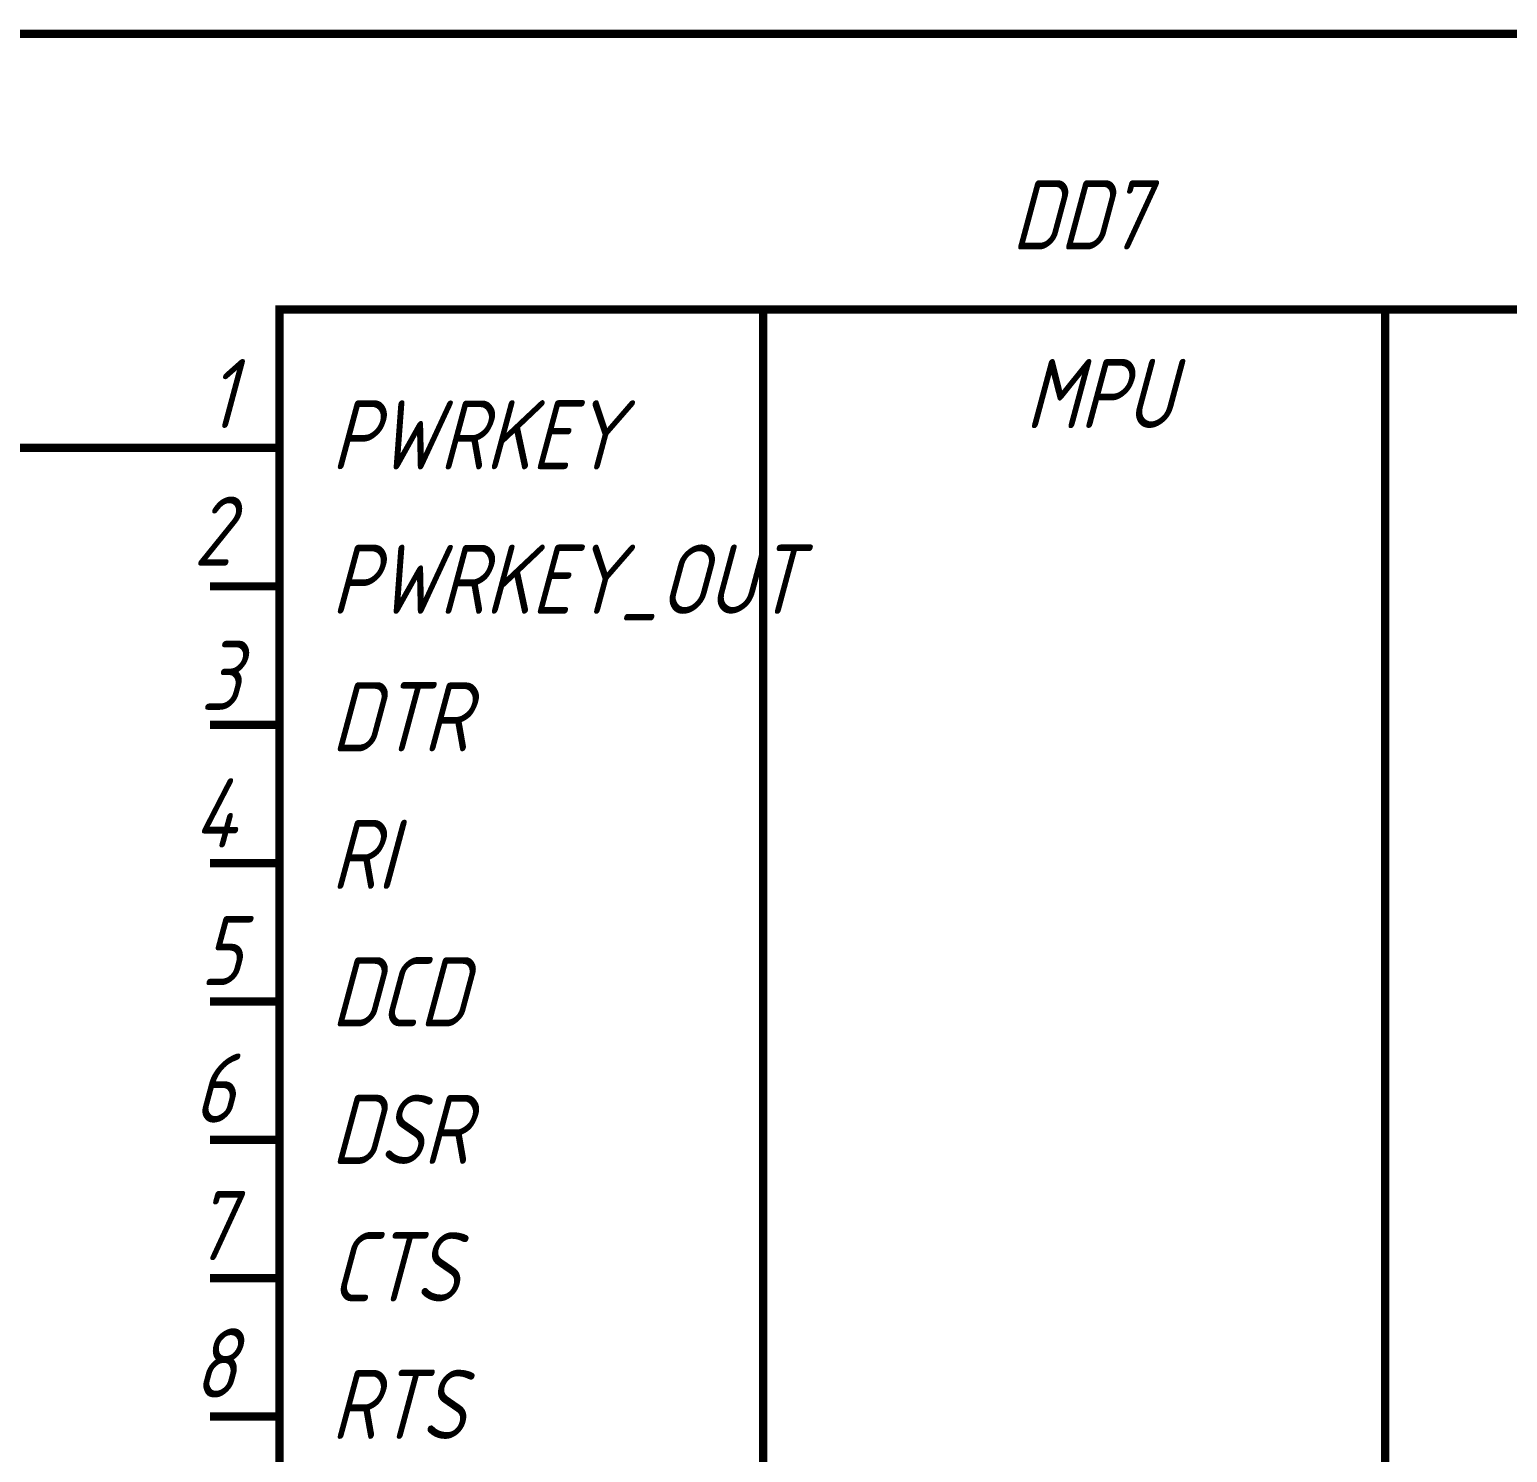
# Model space of a CAD drawing. Header units: millimetres. Extents: x 101 to 942, y 57 to 651.
# Drawn here: x 678.5 to 731.9, y 512.5 to 563.9 of the extents above; entities that cross this region are included whole.
import ezdxf

# ---------------------------------------------------------------- set-up
doc = ezdxf.new("R2010")
doc.units = ezdxf.units.MM
doc.header["$LTSCALE"] = 0.5
doc.layers.add('Sheet', color=255, linetype='Continuous')
doc.styles.add('GOST type A0', font='', dxfattribs={"oblique": 15, "height": 3.5})
doc.styles.get('GOST type A0').set_extended_font_data('GOST type A')

msp = doc.modelspace()

# ---------------------------------------------------------------- linework, layer by layer
at = {"layer": 'Sheet', "color": 7, "const_width": 0.3}
for points in [[(829.975, 563.769), (577.551, 563.769), (577.551, 368.792), (460.097, 368.792), (460.097, 368.792)], [(705.005, 553.796), (705.005, 378.796)], [(727.49, 553.796), (727.49, 378.796)], [(655.036, 543.792), (655.036, 548.794), (657.521, 548.794), (657.521, 548.794), (685.005, 548.794)], [(687.521, 548.794), (685.005, 548.794)], [(687.521, 543.792), (685.005, 543.792)], [(687.521, 538.791), (685.005, 538.791)], [(687.521, 533.789), (685.005, 533.789)], [(687.521, 528.787), (685.005, 528.787)], [(687.521, 523.785), (685.005, 523.785)], [(687.521, 518.784), (685.005, 518.784)], [(687.521, 513.782), (685.005, 513.782)]]:
    msp.add_lwpolyline(points, dxfattribs=at)
msp.add_lwpolyline([(687.521, 553.796), (745.006, 553.796), (745.006, 378.796), (687.521, 378.796), (687.521, 553.796)], close=True, dxfattribs=at)

# ---------------------------------------------------------------- texts
at = {"layer": 'Sheet', "color": 7, "style": 'GOST type A0', "oblique": 15}
for s, p in [('DD7', (713.981, 555.971)), ('1', (684.912, 549.509)), ('MPU', (714.478, 549.509)), ('PWRKEY', (689.384, 548.018)), ('2', (684.415, 544.538)), ('PWRKEY_OUT', (689.384, 542.798)), ('3', (684.664, 539.319)), ('DTR', (689.384, 537.828)), ('4', (684.415, 534.348)), ('RI', (689.384, 532.857)), ('5', (684.664, 529.377)), ('DCD', (689.384, 527.886)), ('6', (684.415, 524.407)), ('DSR', (689.384, 522.915)), ('7', (684.415, 519.436)), ('CTS', (689.384, 517.945)), ('8', (684.415, 514.465)), ('RTS', (689.384, 512.974))]:
    msp.add_text(s, height=2.5, dxfattribs=at).set_placement(p)

doc.saveas('drawing.dxf')
